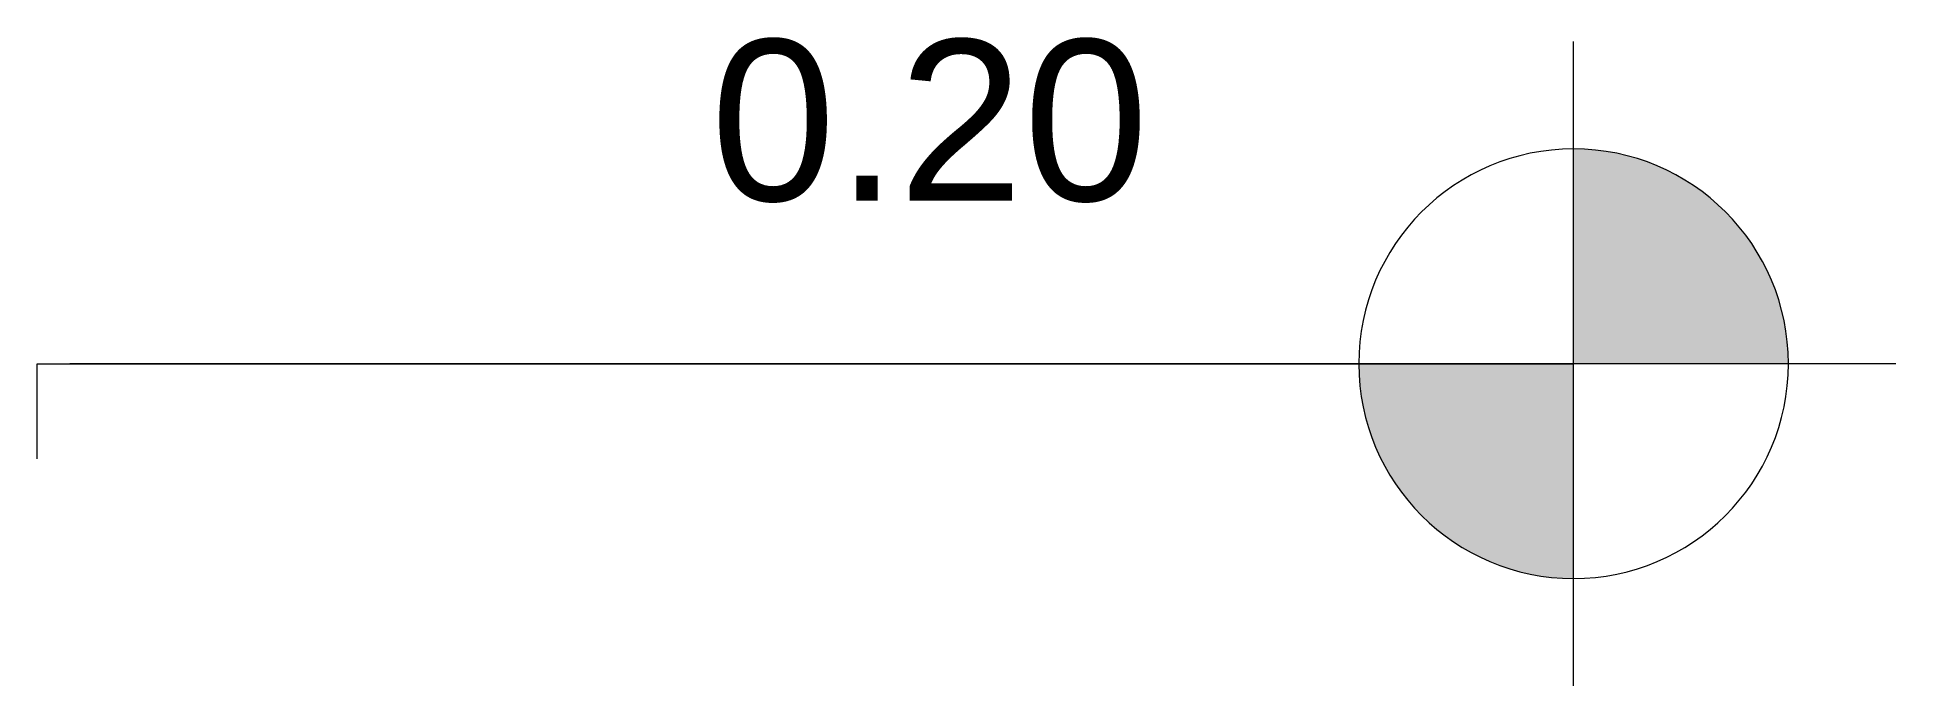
# Model space of a CAD drawing. Header units: centimetres. Extents: x 429 to 602, y 365 to 425.
import ezdxf

# ---------------------------------------------------------------- set-up
doc = ezdxf.new("R2010")
doc.units = ezdxf.units.CM
doc.layers.add('G-ANNO-DIMS', color=182, linetype='Continuous', lineweight=9)
doc.styles.add('Arial', font='arial.ttf', dxfattribs={"height": 15})

# ---------------------------------------------------------------- blocks, each defined once
blk = doc.blocks.new('Elevações de ponto - M_Cota de elevação - Alvo preenchido-23738-Planta Baixa')
at = {"layer": 'G-ANNO-DIMS'}
h = blk.add_hatch(color=256, dxfattribs=at)
edge = h.paths.add_edge_path(flags=0)
edge.add_line((0, 0), (-0.2, 0))
edge.add_arc((0, 0), 0.2, 90, 180, ccw=False)
edge.add_line((0, 0.2), (0, 0))
h = blk.add_hatch(color=256, dxfattribs=at)
edge = h.paths.add_edge_path(flags=0)
edge.add_line((0, 0), (0.2, 0))
edge.add_arc((0, 0), 0.2, 270, 360, ccw=False)
edge.add_line((0, -0.2), (0, 0))
for p, q in [((0, -0.3), (0, 0.3)), ((-0.3, 0), (1.4, 0))]:
    blk.add_line(p, q, dxfattribs=at)
blk.add_circle((0, 0), 0.2, dxfattribs=at)

msp = doc.modelspace()

# ---------------------------------------------------------------- linework, layer by layer
at = {"layer": 'G-ANNO-DIMS'}
for p, q in [((428.81, 394.8), (571.85, 394.8)), ((428.81, 385.93), (428.81, 394.8))]:
    msp.add_line(p, q, dxfattribs=at)

# ---------------------------------------------------------------- block references
at = {"layer": 'G-ANNO-DIMS', "extrusion": (0, 0, -1), "xscale": 99.99999999999993, "yscale": 99.99999999999993, "zscale": 99.99999999999993}
msp.add_blockref('Elevações de ponto - M_Cota de elevação - Alvo preenchido-23738-Planta Baixa', (-571.85, 394.8), dxfattribs=at)

# ---------------------------------------------------------------- texts
at = {"layer": 'G-ANNO-DIMS', "insert": (491.5, 424.98), "char_height": 15, "width": 48.8488, "attachment_point": 1, "line_spacing_factor": 0.941778, "style": 'Arial'}
msp.add_mtext('0.20', dxfattribs=at)

doc.saveas('drawing.dxf')
